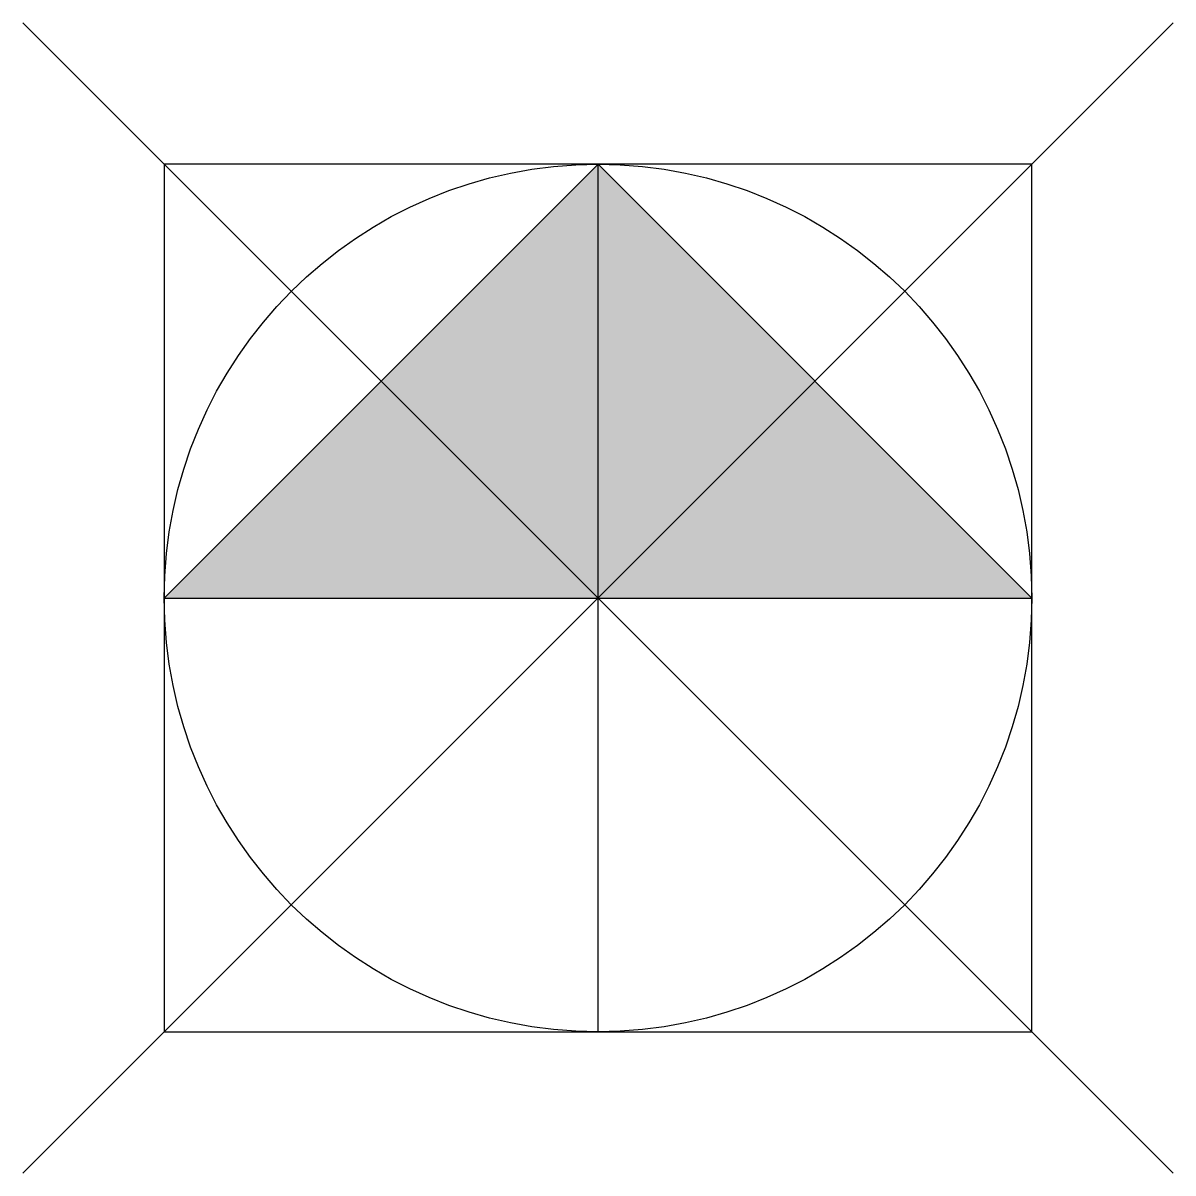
# Model space of a CAD drawing. Extents: x -2.65 to 2.65, y -2.65 to 2.65.
import ezdxf

# ---------------------------------------------------------------- set-up
doc = ezdxf.new("R2010")
doc.units = 0
doc.header["$LTSCALE"] = 0.2

msp = doc.modelspace()

# ---------------------------------------------------------------- hatches: boundary and pattern name
h = msp.add_hatch(color=256)
h.dxf.hatch_style = 1
h.paths.add_polyline_path([(0, 2), (-2, 0), (0, 0)])
h.paths.add_polyline_path([(0, 2), (0, 0), (2, 0)])

# ---------------------------------------------------------------- linework, layer by layer
for p, q in [((-2.6517, -2.6517), (2.6517, 2.6517)), ((2.6517, -2.6517), (-2.6517, 2.6517)), ((0, 2), (-2, 0)), ((0, -2), (0, 2)), ((2, 0), (0, 2)), ((-2, 0), (2, 0))]:
    msp.add_line(p, q)
msp.add_lwpolyline([(-2, -2), (2, -2), (2, 2), (-2, 2)], close=True)
msp.add_circle((0, 0), 2)

doc.saveas('drawing.dxf')
